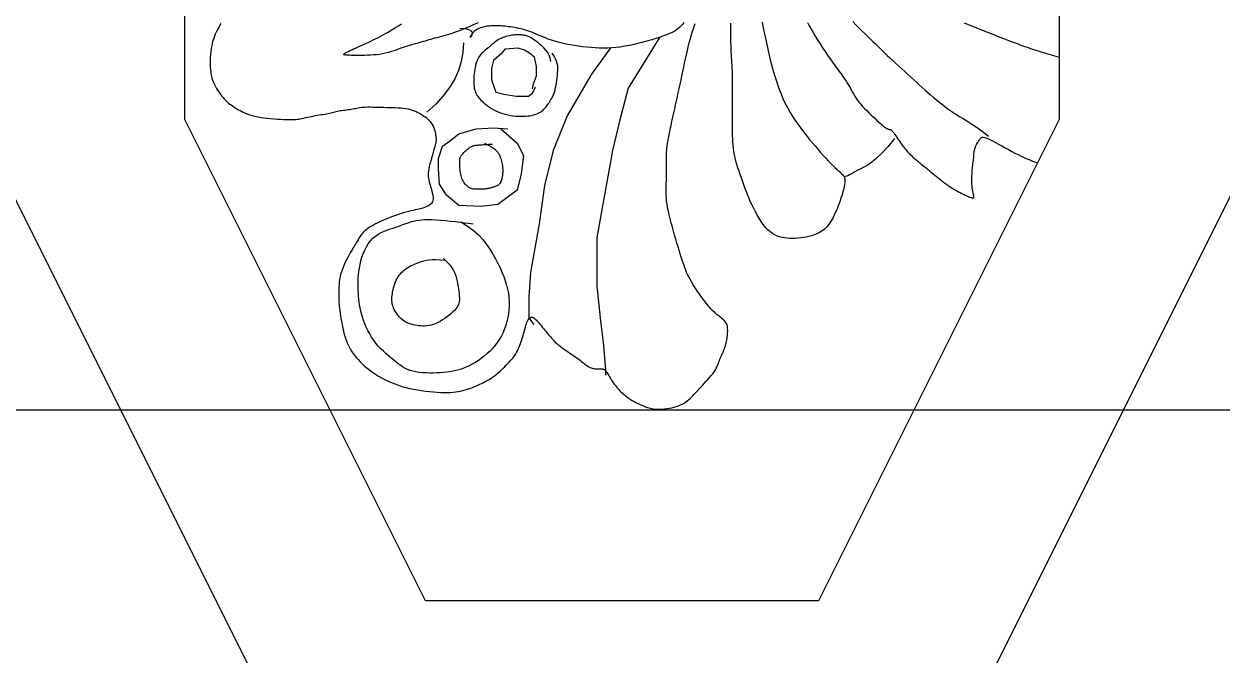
# Model space of a CAD drawing. Extents: x 377 to 3679, y 2766 to 6385.
# Drawn here: x 2041 to 2232.9, y 4552.4 to 4653.4 of the extents above; entities that cross this region are included whole.
import ezdxf

# ---------------------------------------------------------------- set-up
doc = ezdxf.new("R2010")
doc.units = 0
doc.header["$MEASUREMENT"] = 0
for name, color, linetype in [('3', 3, 'CONTINUOUS'), ('7', 7, 'CONTINUOUS'), ('TEXT', 3, 'CONTINUOUS')]:
    doc.layers.add(name, color=color, linetype=linetype)

msp = doc.modelspace()

# ---------------------------------------------------------------- linework, layer by layer
at = {"layer": '3'}
for points in [[(2072.57, 4653.53), (2072.41, 4653.26), (2072.26, 4652.99), (2072.1, 4652.71), (2071.95, 4652.43), (2071.81, 4652.13), (2071.67, 4651.82), (2071.53, 4651.48), (2071.41, 4651.12), (2071.29, 4650.74), (2071.18, 4650.35), (2071.09, 4649.93), (2071, 4649.5), (2070.93, 4649.05), (2070.88, 4648.58), (2070.84, 4648.1), (2070.82, 4647.61), (2070.82, 4647.12), (2070.84, 4646.64), (2070.88, 4646.16), (2070.94, 4645.7), (2071.02, 4645.26), (2071.12, 4644.84), (2071.24, 4644.45), (2071.38, 4644.08), (2071.54, 4643.73), (2071.7, 4643.41), (2071.87, 4643.1), (2072.04, 4642.82), (2072.22, 4642.55), (2072.39, 4642.31), (2072.56, 4642.07), (2072.73, 4641.86), (2072.91, 4641.66), (2073.08, 4641.46), (2073.25, 4641.28), (2073.43, 4641.11), (2073.61, 4640.94), (2073.8, 4640.78), (2073.99, 4640.62), (2074.19, 4640.47), (2074.4, 4640.32), (2074.63, 4640.17), (2074.86, 4640.02), (2075.1, 4639.87), (2075.36, 4639.71), (2075.64, 4639.56), (2075.93, 4639.41), (2076.25, 4639.25), (2076.59, 4639.1), (2076.96, 4638.96), (2077.36, 4638.83), (2077.8, 4638.71), (2078.29, 4638.6), (2078.81, 4638.5), (2079.36, 4638.42), (2079.93, 4638.35), (2080.51, 4638.3), (2081.07, 4638.25), (2081.62, 4638.21), (2082.14, 4638.18), (2082.6, 4638.16), (2083.02, 4638.14), (2083.38, 4638.13), (2083.7, 4638.12), (2083.99, 4638.12), (2084.26, 4638.13), (2084.51, 4638.15), (2084.76, 4638.18), (2085.01, 4638.21), (2085.27, 4638.26), (2085.54, 4638.31), (2085.83, 4638.37), (2086.12, 4638.44), (2086.42, 4638.51), (2086.73, 4638.57), (2087.04, 4638.64), (2087.36, 4638.7), (2087.68, 4638.76), (2087.99, 4638.82), (2088.31, 4638.87), (2088.62, 4638.92), (2088.92, 4638.97), (2089.21, 4639.02), (2089.48, 4639.06), (2089.74, 4639.11), (2089.97, 4639.17), (2090.19, 4639.22), (2090.4, 4639.27), (2090.6, 4639.33), (2090.8, 4639.38), (2091, 4639.43), (2091.21, 4639.48), (2091.43, 4639.52), (2091.66, 4639.56), (2091.91, 4639.6), (2092.16, 4639.63), (2092.42, 4639.66), (2092.68, 4639.69), (2092.93, 4639.72), (2093.18, 4639.76), (2093.43, 4639.8), (2093.66, 4639.84), (2093.88, 4639.89), (2094.1, 4639.93), (2094.33, 4639.98), (2094.56, 4640.03), (2094.82, 4640.07), (2095.09, 4640.1), (2095.39, 4640.12), (2095.73, 4640.14), (2096.09, 4640.15), (2096.48, 4640.15), (2096.89, 4640.14), (2097.32, 4640.13), (2097.76, 4640.12), (2098.21, 4640.11), (2098.67, 4640.1), (2099.13, 4640.09), (2099.6, 4640.08), (2100.05, 4640.07), (2100.5, 4640.05), (2100.94, 4640.03), (2101.37, 4640), (2101.78, 4639.96), (2102.17, 4639.91), (2102.54, 4639.84), (2102.89, 4639.75), (2103.21, 4639.66), (2103.53, 4639.54), (2103.82, 4639.42), (2104.11, 4639.28), (2104.39, 4639.14), (2104.66, 4638.98), (2104.92, 4638.81), (2105.18, 4638.63), (2105.42, 4638.44), (2105.65, 4638.24), (2105.87, 4638.03), (2106.07, 4637.81), (2106.25, 4637.58), (2106.41, 4637.34), (2106.54, 4637.09), (2106.65, 4636.83), (2106.73, 4636.58), (2106.81, 4636.33), (2106.86, 4636.09), (2106.91, 4635.87), (2106.95, 4635.66), (2106.98, 4635.48), (2107.01, 4635.33), (2107.03, 4635.2), (2107.05, 4635.07), (2107.05, 4634.94), (2107.04, 4634.79), (2107.01, 4634.6), (2106.97, 4634.38), (2106.9, 4634.09), (2106.8, 4633.74), (2106.69, 4633.34), (2106.56, 4632.9), (2106.43, 4632.43), (2106.29, 4631.95), (2106.16, 4631.47), (2106.04, 4631.02), (2105.94, 4630.6), (2105.86, 4630.22), (2105.8, 4629.88), (2105.77, 4629.58), (2105.75, 4629.29), (2105.76, 4629.01), (2105.79, 4628.73), (2105.84, 4628.45), (2105.91, 4628.14), (2106, 4627.81), (2106.11, 4627.46), (2106.22, 4627.1), (2106.32, 4626.74), (2106.41, 4626.38), (2106.49, 4626.04), (2106.53, 4625.73), (2106.54, 4625.44), (2106.51, 4625.19), (2106.44, 4624.98), (2106.35, 4624.81), (2106.23, 4624.66), (2106.09, 4624.53), (2105.95, 4624.43), (2105.81, 4624.34), (2105.67, 4624.27), (2105.54, 4624.2), (2105.42, 4624.14), (2105.3, 4624.08), (2105.17, 4624.03), (2105.04, 4623.98), (2104.88, 4623.93), (2104.7, 4623.88), (2104.49, 4623.83), (2104.25, 4623.78), (2103.97, 4623.72), (2103.67, 4623.66), (2103.33, 4623.58), (2102.96, 4623.5), (2102.58, 4623.41), (2102.16, 4623.3), (2101.73, 4623.17), (2101.28, 4623.03), (2100.82, 4622.88), (2100.35, 4622.71), (2099.88, 4622.53), (2099.42, 4622.35), (2098.96, 4622.16), (2098.52, 4621.97), (2098.1, 4621.78), (2097.7, 4621.6), (2097.33, 4621.42), (2096.98, 4621.24), (2096.66, 4621.06), (2096.36, 4620.88), (2096.08, 4620.69), (2095.82, 4620.49), (2095.58, 4620.28), (2095.37, 4620.06), (2095.17, 4619.83), (2094.99, 4619.59), (2094.82, 4619.35), (2094.67, 4619.11), (2094.52, 4618.87), (2094.38, 4618.63), (2094.24, 4618.4), (2094.11, 4618.18), (2093.98, 4617.96), (2093.85, 4617.74), (2093.71, 4617.52), (2093.57, 4617.29), (2093.42, 4617.04), (2093.27, 4616.77), (2093.1, 4616.47), (2092.92, 4616.14), (2092.73, 4615.78), (2092.54, 4615.4), (2092.36, 4615), (2092.18, 4614.59), (2092.01, 4614.17), (2091.86, 4613.75), (2091.74, 4613.33), (2091.64, 4612.92), (2091.56, 4612.51), (2091.51, 4612.12), (2091.48, 4611.74), (2091.45, 4611.36), (2091.44, 4611.01), (2091.44, 4610.66), (2091.44, 4610.34), (2091.44, 4610.03), (2091.44, 4609.73), (2091.44, 4609.44), (2091.45, 4609.15), (2091.46, 4608.86), (2091.48, 4608.55), (2091.51, 4608.23), (2091.55, 4607.88), (2091.59, 4607.51), (2091.65, 4607.12), (2091.71, 4606.71), (2091.78, 4606.29), (2091.85, 4605.87), (2091.93, 4605.46), (2092.01, 4605.05), (2092.09, 4604.66), (2092.18, 4604.29), (2092.26, 4603.94), (2092.35, 4603.61), (2092.45, 4603.29), (2092.55, 4602.98), (2092.67, 4602.67), (2092.8, 4602.35), (2092.94, 4602.04), (2093.1, 4601.72), (2093.29, 4601.39), (2093.49, 4601.06), (2093.71, 4600.72), (2093.96, 4600.38), (2094.23, 4600.03), (2094.53, 4599.69), (2094.85, 4599.34), (2095.21, 4598.99), (2095.58, 4598.65), (2095.99, 4598.3), (2096.41, 4597.97), (2096.86, 4597.65), (2097.32, 4597.33), (2097.8, 4597.03), (2098.3, 4596.75), (2098.81, 4596.48), (2099.33, 4596.23), (2099.86, 4596), (2100.42, 4595.78), (2100.98, 4595.58), (2101.56, 4595.4), (2102.16, 4595.23), (2102.78, 4595.08), (2103.41, 4594.95), (2104.06, 4594.83), (2104.71, 4594.72), (2105.35, 4594.63), (2105.99, 4594.56), (2106.61, 4594.5), (2107.21, 4594.45), (2107.78, 4594.43), (2108.32, 4594.41), (2108.82, 4594.42), (2109.29, 4594.43), (2109.74, 4594.46), (2110.17, 4594.51), (2110.57, 4594.57), (2110.96, 4594.64), (2111.33, 4594.73), (2111.7, 4594.82), (2112.05, 4594.93), (2112.4, 4595.05), (2112.73, 4595.18), (2113.06, 4595.31), (2113.39, 4595.45), (2113.7, 4595.59), (2114.01, 4595.74), (2114.32, 4595.88), (2114.62, 4596.03), (2114.91, 4596.18), (2115.21, 4596.33), (2115.5, 4596.5), (2115.79, 4596.68), (2116.07, 4596.87), (2116.36, 4597.07), (2116.65, 4597.3), (2116.93, 4597.53), (2117.21, 4597.78), (2117.49, 4598.04), (2117.76, 4598.29), (2118.01, 4598.55), (2118.26, 4598.8), (2118.49, 4599.04), (2118.71, 4599.27), (2118.91, 4599.49), (2119.11, 4599.7), (2119.29, 4599.92), (2119.45, 4600.14), (2119.62, 4600.36), (2119.77, 4600.59), (2119.91, 4600.84), (2120.05, 4601.1), (2120.19, 4601.38), (2120.32, 4601.68), (2120.44, 4601.98), (2120.56, 4602.28), (2120.67, 4602.59), (2120.77, 4602.91), (2120.87, 4603.21), (2120.96, 4603.52), (2121.04, 4603.82), (2121.12, 4604.11), (2121.2, 4604.39), (2121.27, 4604.67), (2121.34, 4604.93), (2121.42, 4605.18), (2121.5, 4605.43), (2121.58, 4605.65), (2121.67, 4605.86), (2121.77, 4606.05), (2121.88, 4606.21), (2121.99, 4606.34), (2122.12, 4606.42), (2122.25, 4606.47), (2122.4, 4606.46), (2122.56, 4606.41), (2122.73, 4606.3), (2122.91, 4606.16), (2123.09, 4605.99), (2123.28, 4605.79), (2123.47, 4605.58), (2123.66, 4605.35), (2123.85, 4605.12), (2124.03, 4604.9), (2124.21, 4604.68), (2124.38, 4604.47), (2124.55, 4604.27), (2124.71, 4604.06), (2124.88, 4603.87), (2125.03, 4603.67), (2125.19, 4603.49), (2125.34, 4603.31), (2125.49, 4603.13), (2125.65, 4602.95), (2125.81, 4602.78), (2125.98, 4602.6), (2126.17, 4602.43), (2126.37, 4602.25), (2126.58, 4602.07), (2126.82, 4601.88), (2127.07, 4601.69), (2127.33, 4601.5), (2127.61, 4601.3), (2127.89, 4601.11), (2128.17, 4600.92), (2128.44, 4600.73), (2128.71, 4600.54), (2128.97, 4600.36), (2129.23, 4600.18), (2129.47, 4600.01), (2129.7, 4599.84), (2129.92, 4599.68), (2130.13, 4599.53), (2130.33, 4599.38), (2130.52, 4599.23), (2130.7, 4599.09), (2130.87, 4598.95), (2131.03, 4598.83), (2131.2, 4598.71), (2131.36, 4598.6), (2131.52, 4598.51), (2131.69, 4598.43), (2131.86, 4598.36), (2132.03, 4598.3), (2132.22, 4598.26), (2132.4, 4598.23), (2132.58, 4598.21), (2132.76, 4598.2), (2132.94, 4598.19), (2133.1, 4598.19), (2133.25, 4598.19), (2133.39, 4598.19), (2133.51, 4598.19), (2133.62, 4598.19), (2133.71, 4598.18), (2133.8, 4598.17), (2133.88, 4598.15), (2133.95, 4598.12), (2134.02, 4598.08), (2134.07, 4598.04), (2134.13, 4597.98), (2134.19, 4597.91), (2134.25, 4597.82), (2134.31, 4597.72), (2134.38, 4597.6), (2134.47, 4597.45), (2134.56, 4597.29), (2134.67, 4597.11), (2134.8, 4596.9), (2134.93, 4596.68), (2135.08, 4596.46), (2135.23, 4596.22), (2135.4, 4595.98), (2135.56, 4595.75), (2135.74, 4595.52), (2135.91, 4595.3), (2136.09, 4595.09), (2136.27, 4594.89), (2136.45, 4594.7), (2136.63, 4594.51), (2136.82, 4594.34), (2137, 4594.17), (2137.19, 4594.02), (2137.37, 4593.87), (2137.56, 4593.72), (2137.74, 4593.59), (2137.94, 4593.45), (2138.13, 4593.32), (2138.34, 4593.2), (2138.55, 4593.07), (2138.77, 4592.95), (2139, 4592.83), (2139.24, 4592.71), (2139.48, 4592.59), (2139.73, 4592.47), (2139.97, 4592.36), (2140.22, 4592.26), (2140.45, 4592.17), (2140.68, 4592.08), (2140.9, 4592), (2141.12, 4591.94), (2141.34, 4591.88), (2141.56, 4591.83), (2141.79, 4591.8), (2142.04, 4591.77), (2142.3, 4591.76), (2142.6, 4591.75), (2142.92, 4591.76), (2143.26, 4591.77), (2143.63, 4591.8), (2144, 4591.84), (2144.38, 4591.9), (2144.76, 4591.97), (2145.14, 4592.06), (2145.49, 4592.16), (2145.83, 4592.28), (2146.15, 4592.42), (2146.45, 4592.57), (2146.73, 4592.73), (2147, 4592.91), (2147.25, 4593.09), (2147.48, 4593.28), (2147.71, 4593.47), (2147.92, 4593.67), (2148.12, 4593.87), (2148.31, 4594.07), (2148.51, 4594.29), (2148.72, 4594.51), (2148.93, 4594.75), (2149.16, 4595), (2149.4, 4595.27), (2149.67, 4595.56), (2149.95, 4595.86), (2150.24, 4596.16), (2150.53, 4596.48), (2150.82, 4596.8), (2151.09, 4597.11), (2151.34, 4597.43), (2151.56, 4597.73), (2151.75, 4598.02), (2151.9, 4598.3), (2152.04, 4598.56), (2152.15, 4598.82), (2152.24, 4599.07), (2152.33, 4599.3), (2152.41, 4599.53), (2152.49, 4599.75), (2152.57, 4599.96), (2152.66, 4600.17), (2152.75, 4600.37), (2152.84, 4600.57), (2152.94, 4600.77), (2153.03, 4600.98), (2153.12, 4601.19), (2153.2, 4601.41), (2153.28, 4601.64), (2153.35, 4601.88), (2153.42, 4602.12), (2153.48, 4602.37), (2153.54, 4602.62), (2153.59, 4602.87), (2153.63, 4603.11), (2153.66, 4603.35), (2153.69, 4603.58), (2153.71, 4603.81), (2153.72, 4604.02), (2153.73, 4604.22), (2153.73, 4604.42), (2153.72, 4604.6), (2153.71, 4604.77), (2153.69, 4604.93), (2153.67, 4605.08), (2153.64, 4605.22), (2153.59, 4605.35), (2153.53, 4605.48), (2153.44, 4605.61), (2153.34, 4605.75), (2153.2, 4605.9), (2153.04, 4606.05), (2152.83, 4606.23), (2152.6, 4606.42), (2152.34, 4606.63), (2152.04, 4606.88), (2151.73, 4607.15), (2151.4, 4607.46), (2151.05, 4607.81), (2150.69, 4608.21), (2150.31, 4608.65), (2149.94, 4609.13), (2149.56, 4609.64), (2149.19, 4610.15), (2148.84, 4610.68), (2148.51, 4611.19), (2148.2, 4611.68), (2147.93, 4612.14), (2147.69, 4612.56), (2147.48, 4612.95), (2147.3, 4613.31), (2147.14, 4613.66), (2147, 4614.02), (2146.86, 4614.38), (2146.73, 4614.76), (2146.59, 4615.17), (2146.44, 4615.62), (2146.28, 4616.11), (2146.12, 4616.63), (2145.94, 4617.18), (2145.77, 4617.76), (2145.59, 4618.36), (2145.4, 4618.98), (2145.22, 4619.62), (2145.04, 4620.27), (2144.86, 4620.92), (2144.68, 4621.58), (2144.52, 4622.22), (2144.36, 4622.85), (2144.23, 4623.45), (2144.11, 4624.02), (2144.02, 4624.56), (2143.95, 4625.05), (2143.9, 4625.5), (2143.87, 4625.91), (2143.86, 4626.3), (2143.85, 4626.66), (2143.86, 4627.01), (2143.87, 4627.34), (2143.88, 4627.67), (2143.89, 4628), (2143.9, 4628.32), (2143.9, 4628.64), (2143.9, 4628.96), (2143.91, 4629.27), (2143.91, 4629.57), (2143.91, 4629.85), (2143.91, 4630.13), (2143.91, 4630.38), (2143.91, 4630.63), (2143.91, 4630.87), (2143.91, 4631.09), (2143.91, 4631.31), (2143.91, 4631.53), (2143.91, 4631.74), (2143.91, 4631.95), (2143.91, 4632.17), (2143.91, 4632.4), (2143.92, 4632.64), (2143.93, 4632.91), (2143.96, 4633.21), (2143.99, 4633.54), (2144.04, 4633.92), (2144.11, 4634.35), (2144.19, 4634.84), (2144.29, 4635.38), (2144.4, 4635.95), (2144.53, 4636.57), (2144.66, 4637.21), (2144.8, 4637.86), (2144.95, 4638.53), (2145.09, 4639.19), (2145.24, 4639.85), (2145.38, 4640.51), (2145.53, 4641.16), (2145.67, 4641.81), (2145.82, 4642.46), (2145.96, 4643.12), (2146.11, 4643.78), (2146.25, 4644.46), (2146.39, 4645.14), (2146.54, 4645.82), (2146.68, 4646.51), (2146.83, 4647.19), (2146.97, 4647.87), (2147.12, 4648.53), (2147.27, 4649.18), (2147.42, 4649.8), (2147.58, 4650.41), (2147.74, 4650.98), (2147.89, 4651.54), (2148.05, 4652.07), (2148.2, 4652.58), (2148.36, 4653.06), (2148.51, 4653.53)], [(2113.75, 4653.63), (2113.23, 4653.4), (2112.75, 4653.19), (2112.3, 4653), (2111.89, 4652.82), (2111.5, 4652.66), (2111.13, 4652.51), (2110.77, 4652.37), (2110.42, 4652.24), (2110.08, 4652.11), (2109.73, 4652), (2109.38, 4651.88), (2109.02, 4651.77), (2108.64, 4651.66), (2108.26, 4651.56), (2107.89, 4651.45), (2107.51, 4651.35), (2107.15, 4651.25), (2106.79, 4651.16), (2106.46, 4651.06), (2106.14, 4650.97), (2105.84, 4650.88), (2105.55, 4650.8), (2105.28, 4650.71), (2105.01, 4650.63), (2104.75, 4650.56), (2104.5, 4650.48), (2104.24, 4650.41), (2103.98, 4650.34), (2103.72, 4650.27), (2103.45, 4650.19), (2103.17, 4650.12), (2102.88, 4650.03), (2102.57, 4649.94), (2102.24, 4649.84), (2101.89, 4649.73), (2101.52, 4649.6), (2101.13, 4649.46), (2100.72, 4649.31), (2100.29, 4649.16), (2099.85, 4649.02), (2099.39, 4648.88), (2098.93, 4648.76), (2098.45, 4648.66), (2097.96, 4648.58), (2097.47, 4648.52), (2096.98, 4648.48), (2096.5, 4648.45), (2096.02, 4648.43), (2095.55, 4648.42), (2095.09, 4648.42), (2094.65, 4648.42), (2094.23, 4648.42), (2093.84, 4648.42), (2093.48, 4648.42), (2093.15, 4648.43), (2092.87, 4648.44), (2092.63, 4648.46), (2092.45, 4648.49), (2092.33, 4648.52), (2092.27, 4648.57), (2092.26, 4648.63), (2092.32, 4648.69), (2092.42, 4648.77), (2092.57, 4648.86), (2092.75, 4648.95), (2092.98, 4649.06), (2093.23, 4649.18), (2093.51, 4649.31), (2093.81, 4649.44), (2094.13, 4649.59), (2094.46, 4649.74), (2094.81, 4649.89), (2095.16, 4650.05), (2095.52, 4650.22), (2095.88, 4650.38), (2096.24, 4650.54), (2096.59, 4650.71), (2096.95, 4650.88), (2097.31, 4651.06), (2097.68, 4651.24), (2098.05, 4651.43), (2098.44, 4651.64), (2098.83, 4651.85), (2099.24, 4652.09), (2099.66, 4652.34), (2100.09, 4652.6), (2100.54, 4652.88), (2101.01, 4653.17), (2101.49, 4653.48)], [(2146.7, 4653.66), (2146.52, 4653.4), (2146.3, 4653.15), (2146.07, 4652.92), (2145.81, 4652.71), (2145.54, 4652.51), (2145.24, 4652.32), (2144.92, 4652.14), (2144.56, 4651.97), (2144.18, 4651.8), (2143.75, 4651.63), (2143.29, 4651.47), (2142.77, 4651.29), (2142.2, 4651.11), (2141.58, 4650.93), (2140.92, 4650.73), (2140.21, 4650.54), (2139.48, 4650.35), (2138.74, 4650.17), (2137.99, 4650.01), (2137.25, 4649.87), (2136.52, 4649.75), (2135.81, 4649.66), (2135.13, 4649.6), (2134.46, 4649.57), (2133.8, 4649.56), (2133.15, 4649.58), (2132.5, 4649.61), (2131.85, 4649.66), (2131.19, 4649.72), (2130.52, 4649.8), (2129.84, 4649.89), (2129.17, 4649.99), (2128.5, 4650.11), (2127.84, 4650.23), (2127.21, 4650.37), (2126.6, 4650.52), (2126.03, 4650.68), (2125.49, 4650.85), (2125, 4651.02), (2124.53, 4651.2), (2124.1, 4651.38), (2123.68, 4651.56), (2123.29, 4651.73), (2122.92, 4651.89), (2122.56, 4652.04), (2122.2, 4652.18), (2121.85, 4652.3), (2121.51, 4652.41), (2121.18, 4652.51), (2120.84, 4652.59), (2120.52, 4652.67), (2120.2, 4652.74), (2119.88, 4652.81), (2119.56, 4652.87), (2119.25, 4652.92), (2118.94, 4652.97), (2118.63, 4653.01), (2118.33, 4653.05), (2118.03, 4653.08), (2117.73, 4653.11), (2117.44, 4653.13), (2117.16, 4653.15), (2116.88, 4653.16), (2116.6, 4653.17), (2116.33, 4653.17), (2116.05, 4653.16), (2115.78, 4653.14), (2115.51, 4653.12), (2115.23, 4653.08), (2114.95, 4653.03), (2114.68, 4652.98), (2114.4, 4652.9), (2114.13, 4652.82), (2113.88, 4652.71), (2113.63, 4652.59), (2113.4, 4652.45), (2113.18, 4652.29), (2112.99, 4652.11), (2112.82, 4651.91), (2112.68, 4651.72), (2112.57, 4651.56), (2112.5, 4651.42), (2112.47, 4651.33), (2112.49, 4651.29), (2112.55, 4651.33), (2112.66, 4651.45), (2112.78, 4651.64), (2112.85, 4651.86), (2112.83, 4652.1), (2112.67, 4652.32), (2112.31, 4652.52), (2111.72, 4652.65), (2110.83, 4652.7)], [(2159.24, 4653.74), (2159.47, 4652.57), (2159.71, 4651.37), (2159.97, 4650.15), (2160.25, 4648.93), (2160.55, 4647.72), (2160.86, 4646.53), (2161.18, 4645.39), (2161.52, 4644.3), (2161.86, 4643.28), (2162.21, 4642.35), (2162.58, 4641.49), (2162.95, 4640.7), (2163.33, 4639.97), (2163.72, 4639.28), (2164.13, 4638.63), (2164.55, 4638), (2164.98, 4637.38), (2165.42, 4636.78), (2165.87, 4636.18), (2166.33, 4635.59), (2166.79, 4635.01), (2167.25, 4634.45), (2167.71, 4633.9), (2168.16, 4633.38), (2168.6, 4632.88), (2169.03, 4632.4), (2169.45, 4631.96), (2169.84, 4631.54), (2170.21, 4631.15), (2170.56, 4630.8), (2170.89, 4630.48), (2171.18, 4630.2), (2171.44, 4629.95), (2171.67, 4629.74), (2171.86, 4629.57), (2172.03, 4629.41), (2172.16, 4629.27), (2172.27, 4629.14), (2172.36, 4629.01), (2172.42, 4628.86), (2172.46, 4628.7), (2172.49, 4628.51), (2172.5, 4628.29), (2172.48, 4628.04), (2172.45, 4627.75), (2172.39, 4627.41), (2172.3, 4627.03), (2172.19, 4626.59), (2172.05, 4626.1), (2171.87, 4625.55), (2171.67, 4624.95), (2171.44, 4624.33), (2171.19, 4623.7), (2170.91, 4623.07), (2170.61, 4622.47), (2170.29, 4621.91), (2169.95, 4621.41), (2169.59, 4620.97), (2169.22, 4620.6), (2168.83, 4620.3), (2168.43, 4620.04), (2168.02, 4619.83), (2167.6, 4619.66), (2167.18, 4619.52), (2166.74, 4619.41), (2166.31, 4619.31), (2165.86, 4619.24), (2165.42, 4619.17), (2164.98, 4619.13), (2164.54, 4619.1), (2164.11, 4619.1), (2163.68, 4619.1), (2163.26, 4619.13), (2162.84, 4619.18), (2162.44, 4619.24), (2162.04, 4619.34), (2161.65, 4619.47), (2161.26, 4619.65), (2160.88, 4619.87), (2160.51, 4620.14), (2160.14, 4620.48), (2159.78, 4620.87), (2159.42, 4621.32), (2159.07, 4621.82), (2158.74, 4622.34), (2158.42, 4622.88), (2158.12, 4623.44), (2157.84, 4623.98), (2157.58, 4624.52), (2157.35, 4625.03), (2157.14, 4625.52), (2156.95, 4625.99), (2156.77, 4626.46), (2156.6, 4626.92), (2156.43, 4627.38), (2156.26, 4627.85), (2156.09, 4628.33), (2155.92, 4628.82), (2155.73, 4629.33), (2155.55, 4629.85), (2155.37, 4630.38), (2155.2, 4630.92), (2155.05, 4631.45), (2154.91, 4631.98), (2154.79, 4632.51), (2154.7, 4633.03), (2154.63, 4633.54), (2154.58, 4634.05), (2154.55, 4634.55), (2154.53, 4635.06), (2154.52, 4635.56), (2154.51, 4636.08), (2154.51, 4636.59), (2154.51, 4637.12), (2154.51, 4637.66), (2154.51, 4638.2), (2154.51, 4638.76), (2154.51, 4639.33), (2154.51, 4639.91), (2154.51, 4640.5), (2154.51, 4641.1), (2154.51, 4641.72), (2154.51, 4642.34), (2154.51, 4642.96), (2154.51, 4643.57), (2154.5, 4644.18), (2154.49, 4644.76), (2154.48, 4645.31), (2154.47, 4645.84), (2154.45, 4646.32), (2154.42, 4646.78), (2154.4, 4647.22), (2154.37, 4647.65), (2154.35, 4648.08), (2154.32, 4648.52), (2154.3, 4648.97), (2154.28, 4649.46), (2154.26, 4649.98), (2154.25, 4650.54), (2154.24, 4651.12), (2154.24, 4651.73), (2154.24, 4652.35), (2154.23, 4652.97), (2154.23, 4653.6)], [(2166.5, 4653.68), (2166.78, 4653.16), (2167.08, 4652.62), (2167.4, 4652.06), (2167.75, 4651.48), (2168.13, 4650.88), (2168.52, 4650.26), (2168.92, 4649.65), (2169.33, 4649.04), (2169.73, 4648.44), (2170.13, 4647.86), (2170.52, 4647.31), (2170.89, 4646.8), (2171.24, 4646.32), (2171.57, 4645.86), (2171.89, 4645.44), (2172.18, 4645.03), (2172.45, 4644.65), (2172.7, 4644.28), (2172.92, 4643.93), (2173.13, 4643.59), (2173.32, 4643.25), (2173.5, 4642.92), (2173.67, 4642.6), (2173.85, 4642.27), (2174.04, 4641.94), (2174.25, 4641.62), (2174.48, 4641.28), (2174.74, 4640.94), (2175.03, 4640.59), (2175.33, 4640.25), (2175.66, 4639.9), (2175.99, 4639.56), (2176.33, 4639.22), (2176.66, 4638.89), (2177, 4638.58), (2177.32, 4638.28), (2177.63, 4638), (2177.92, 4637.74), (2178.2, 4637.5), (2178.45, 4637.28), (2178.69, 4637.09), (2178.89, 4636.93), (2179.07, 4636.81), (2179.22, 4636.71), (2179.34, 4636.64), (2179.44, 4636.6), (2179.52, 4636.57), (2179.59, 4636.56), (2179.64, 4636.56), (2179.69, 4636.56), (2179.73, 4636.56), (2179.77, 4636.56), (2179.81, 4636.55), (2179.86, 4636.52), (2179.92, 4636.48), (2179.98, 4636.42), (2180.06, 4636.34), (2180.14, 4636.23), (2180.25, 4636.1), (2180.37, 4635.93), (2180.51, 4635.73), (2180.66, 4635.51), (2180.82, 4635.27), (2180.99, 4635.02), (2181.17, 4634.76), (2181.35, 4634.5), (2181.53, 4634.24), (2181.72, 4633.99), (2181.9, 4633.74), (2182.09, 4633.5), (2182.29, 4633.27), (2182.49, 4633.04), (2182.7, 4632.81), (2182.91, 4632.58), (2183.14, 4632.36), (2183.39, 4632.13), (2183.64, 4631.91), (2183.9, 4631.68), (2184.17, 4631.46), (2184.44, 4631.23), (2184.72, 4631.01), (2185, 4630.78), (2185.28, 4630.56), (2185.55, 4630.33), (2185.82, 4630.11), (2186.1, 4629.88), (2186.37, 4629.66), (2186.63, 4629.44), (2186.9, 4629.22), (2187.17, 4629), (2187.43, 4628.78), (2187.7, 4628.57), (2187.97, 4628.36), (2188.23, 4628.15), (2188.5, 4627.95), (2188.76, 4627.76), (2189.02, 4627.57), (2189.28, 4627.39), (2189.54, 4627.23), (2189.79, 4627.07), (2190.05, 4626.92), (2190.3, 4626.77), (2190.55, 4626.64), (2190.79, 4626.51), (2191.04, 4626.38), (2191.29, 4626.26), (2191.53, 4626.13), (2191.78, 4626.01), (2192.02, 4625.9), (2192.25, 4625.79), (2192.46, 4625.7), (2192.66, 4625.63), (2192.83, 4625.58), (2192.96, 4625.57), (2193.06, 4625.59), (2193.13, 4625.65), (2193.16, 4625.74), (2193.15, 4625.87), (2193.13, 4626.02), (2193.1, 4626.19), (2193.05, 4626.37), (2193, 4626.57), (2192.96, 4626.76), (2192.92, 4626.95), (2192.89, 4627.15), (2192.87, 4627.34), (2192.86, 4627.53), (2192.85, 4627.72), (2192.85, 4627.92), (2192.85, 4628.12), (2192.85, 4628.32), (2192.85, 4628.52), (2192.85, 4628.74), (2192.85, 4628.95), (2192.85, 4629.18), (2192.86, 4629.4), (2192.87, 4629.64), (2192.88, 4629.88), (2192.9, 4630.12), (2192.92, 4630.37), (2192.95, 4630.62), (2192.98, 4630.87), (2193.01, 4631.12), (2193.04, 4631.36), (2193.07, 4631.6), (2193.1, 4631.84), (2193.12, 4632.06), (2193.14, 4632.27), (2193.15, 4632.46), (2193.17, 4632.65), (2193.19, 4632.84), (2193.21, 4633.02), (2193.24, 4633.2), (2193.28, 4633.38), (2193.34, 4633.56), (2193.41, 4633.74), (2193.49, 4633.93), (2193.58, 4634.12), (2193.68, 4634.3), (2193.78, 4634.48), (2193.88, 4634.65), (2193.98, 4634.81), (2194.08, 4634.95), (2194.17, 4635.07), (2194.26, 4635.17), (2194.36, 4635.25), (2194.48, 4635.29), (2194.63, 4635.3), (2194.83, 4635.28), (2195.06, 4635.2), (2195.36, 4635.09), (2195.72, 4634.92), (2196.14, 4634.71), (2196.6, 4634.46), (2197.09, 4634.2), (2197.61, 4633.91), (2198.15, 4633.62), (2198.68, 4633.32), (2199.21, 4633.04), (2199.73, 4632.77), (2200.23, 4632.52), (2200.71, 4632.28), (2201.18, 4632.06), (2201.65, 4631.85), (2202.11, 4631.66), (2202.56, 4631.47), (2203.01, 4631.29), (2203.31, 4631.18)], [(2173.74, 4653.83), (2174.27, 4653.3), (2174.78, 4652.8), (2175.27, 4652.32), (2175.73, 4651.87), (2176.18, 4651.44), (2176.59, 4651.03), (2176.99, 4650.64), (2177.38, 4650.26), (2177.75, 4649.89), (2178.13, 4649.52), (2178.5, 4649.16), (2178.89, 4648.79), (2179.29, 4648.41), (2179.71, 4648.01), (2180.15, 4647.6), (2180.6, 4647.18), (2181.06, 4646.75), (2181.54, 4646.32), (2182.02, 4645.88), (2182.5, 4645.43), (2182.98, 4644.99), (2183.46, 4644.56), (2183.94, 4644.12), (2184.41, 4643.69), (2184.88, 4643.27), (2185.34, 4642.86), (2185.79, 4642.46), (2186.23, 4642.07), (2186.67, 4641.69), (2187.1, 4641.33), (2187.52, 4640.98), (2187.94, 4640.64), (2188.37, 4640.31), (2188.81, 4639.98), (2189.28, 4639.65), (2189.76, 4639.32), (2190.28, 4638.99), (2190.83, 4638.65), (2191.41, 4638.29), (2192.03, 4637.91), (2192.67, 4637.51), (2193.34, 4637.06), (2194.03, 4636.58), (2194.74, 4636.05), (2195.47, 4635.47)], [(2191.58, 4653.63), (2192.52, 4653.26), (2193.46, 4652.88), (2194.39, 4652.51), (2195.31, 4652.14), (2196.19, 4651.79), (2197.05, 4651.45), (2197.88, 4651.13), (2198.68, 4650.82), (2199.46, 4650.52), (2200.22, 4650.24), (2200.96, 4649.97), (2201.67, 4649.72), (2202.37, 4649.48), (2203.06, 4649.25), (2203.75, 4649.03), (2204.45, 4648.82), (2205.16, 4648.61), (2205.89, 4648.39), (2206.66, 4648.17), (2206.79, 4648.13)], [(2125.42, 4647.46), (2125.32, 4647.98), (2125.14, 4648.46), (2124.9, 4648.89), (2124.61, 4649.27), (2124.3, 4649.61), (2123.97, 4649.92), (2123.65, 4650.18), (2123.35, 4650.42), (2123.08, 4650.62), (2122.84, 4650.8), (2122.63, 4650.96), (2122.44, 4651.09), (2122.27, 4651.2), (2122.11, 4651.3), (2121.96, 4651.38), (2121.82, 4651.44), (2121.67, 4651.5), (2121.53, 4651.55), (2121.38, 4651.58), (2121.23, 4651.62), (2121.08, 4651.64), (2120.92, 4651.66), (2120.76, 4651.68), (2120.59, 4651.69), (2120.41, 4651.7), (2120.22, 4651.7), (2120.03, 4651.7), (2119.83, 4651.7), (2119.62, 4651.69), (2119.4, 4651.67), (2119.18, 4651.64), (2118.95, 4651.61), (2118.71, 4651.56), (2118.46, 4651.5), (2118.22, 4651.44), (2117.97, 4651.36), (2117.73, 4651.27), (2117.49, 4651.18), (2117.26, 4651.07), (2117.04, 4650.95), (2116.83, 4650.82), (2116.63, 4650.69), (2116.44, 4650.54), (2116.25, 4650.39), (2116.07, 4650.24), (2115.88, 4650.08), (2115.7, 4649.91), (2115.5, 4649.75), (2115.31, 4649.59), (2115.1, 4649.42), (2114.9, 4649.25), (2114.7, 4649.08), (2114.5, 4648.9), (2114.31, 4648.71), (2114.14, 4648.51), (2113.97, 4648.3), (2113.83, 4648.08), (2113.7, 4647.85), (2113.59, 4647.6), (2113.49, 4647.34), (2113.4, 4647.06), (2113.33, 4646.77), (2113.26, 4646.47), (2113.21, 4646.15), (2113.16, 4645.81), (2113.12, 4645.47), (2113.09, 4645.12), (2113.07, 4644.77), (2113.06, 4644.42), (2113.06, 4644.09), (2113.08, 4643.77), (2113.1, 4643.47), (2113.14, 4643.2), (2113.19, 4642.95), (2113.26, 4642.71), (2113.34, 4642.49), (2113.44, 4642.27), (2113.56, 4642.06), (2113.7, 4641.86), (2113.86, 4641.64), (2114.05, 4641.43), (2114.26, 4641.2), (2114.49, 4640.98), (2114.74, 4640.75), (2115, 4640.53), (2115.29, 4640.31), (2115.59, 4640.1), (2115.91, 4639.9), (2116.25, 4639.71), (2116.6, 4639.53), (2116.96, 4639.37), (2117.34, 4639.23), (2117.72, 4639.1), (2118.11, 4638.98), (2118.51, 4638.89), (2118.92, 4638.81), (2119.33, 4638.74), (2119.75, 4638.7), (2120.16, 4638.67), (2120.56, 4638.66), (2120.95, 4638.66), (2121.33, 4638.68), (2121.7, 4638.71), (2122.04, 4638.75), (2122.35, 4638.81), (2122.64, 4638.88), (2122.91, 4638.96), (2123.16, 4639.05), (2123.38, 4639.15), (2123.59, 4639.25), (2123.78, 4639.37), (2123.95, 4639.49), (2124.11, 4639.61), (2124.25, 4639.74), (2124.38, 4639.88), (2124.51, 4640.02), (2124.63, 4640.17), (2124.75, 4640.33), (2124.87, 4640.49), (2124.99, 4640.66), (2125.11, 4640.84), (2125.24, 4641.03), (2125.37, 4641.23), (2125.5, 4641.45), (2125.63, 4641.69), (2125.75, 4641.95), (2125.86, 4642.23), (2125.97, 4642.54), (2126.07, 4642.89), (2126.16, 4643.25), (2126.23, 4643.64), (2126.3, 4644.04), (2126.36, 4644.44), (2126.41, 4644.84), (2126.46, 4645.24), (2126.49, 4645.63), (2126.52, 4646), (2126.52, 4646.36), (2126.5, 4646.72), (2126.44, 4647.09), (2126.33, 4647.47), (2126.16, 4647.87), (2125.91, 4648.3), (2125.59, 4648.77)], [(2142.79, 4651.27), (2140.56, 4647.65), (2137.77, 4643.19), (2136.38, 4637.9), (2135.26, 4633.16), (2134.42, 4628.42), (2132.75, 4619.22), (2132.75, 4614.21), (2132.75, 4611.42), (2133.31, 4606.4), (2133.86, 4601.94), (2134.14, 4598.04), (2134.14, 4597.21)], [(2111.39, 4650.41), (2111.3, 4648.9), (2111.05, 4647.44), (2110.61, 4646.02), (2110, 4644.64), (2109.19, 4643.28), (2108.18, 4641.94), (2106.96, 4640.62), (2105.53, 4639.3)], [(2122.47, 4643.04), (2122.64, 4643.85), (2123.13, 4645.16), (2123.13, 4646.64), (2122.8, 4648.11), (2121.98, 4648.77), (2121.16, 4649.26), (2120.18, 4649.59), (2118.05, 4649.42), (2117.55, 4648.77), (2116.24, 4647.62), (2115.91, 4646.31), (2115.91, 4644.51), (2116.57, 4642.54), (2117.88, 4642.22), (2119.85, 4641.89), (2121.82, 4641.89), (2122.47, 4642.38), (2122.97, 4643.36)], [(2134.98, 4649.6), (2131.91, 4645.42), (2128, 4638.73), (2125.77, 4633.16), (2124.38, 4627.58), (2123.54, 4621.45), (2122.14, 4613.65), (2121.87, 4609.75), (2121.87, 4606.4), (2122.7, 4605.29)], [(2117.39, 4636.65), (2120.01, 4634.36), (2121, 4632.39), (2120.67, 4629.44), (2120.01, 4626.82), (2116.9, 4624.53), (2114.27, 4624.2), (2110.67, 4624.37), (2108.7, 4626), (2107.55, 4627.81), (2107.39, 4630.26), (2107.39, 4631.9), (2108.04, 4633.87), (2109.19, 4634.68), (2110.67, 4635.83), (2113.46, 4636.65), (2116.24, 4636.81), (2118.54, 4636.65)], [(2114.77, 4634.36), (2115.33, 4634.07), (2115.78, 4633.81), (2116.15, 4633.58), (2116.44, 4633.37), (2116.67, 4633.16), (2116.85, 4632.97), (2116.99, 4632.77), (2117.1, 4632.57), (2117.21, 4632.35), (2117.3, 4632.13), (2117.38, 4631.89), (2117.45, 4631.66), (2117.51, 4631.42), (2117.56, 4631.19), (2117.6, 4630.97), (2117.64, 4630.75), (2117.66, 4630.56), (2117.68, 4630.37), (2117.7, 4630.2), (2117.7, 4630.03), (2117.7, 4629.86), (2117.69, 4629.7), (2117.68, 4629.53), (2117.66, 4629.36), (2117.64, 4629.18), (2117.61, 4629), (2117.58, 4628.82), (2117.54, 4628.64), (2117.5, 4628.47), (2117.45, 4628.31), (2117.39, 4628.16), (2117.34, 4628.02), (2117.27, 4627.91), (2117.2, 4627.82), (2117.13, 4627.74), (2117.05, 4627.67), (2116.96, 4627.61), (2116.87, 4627.56), (2116.78, 4627.52), (2116.68, 4627.48), (2116.57, 4627.44), (2116.47, 4627.4), (2116.35, 4627.36), (2116.24, 4627.32), (2116.12, 4627.28), (2116.01, 4627.24), (2115.89, 4627.21), (2115.78, 4627.18), (2115.67, 4627.15), (2115.56, 4627.12), (2115.45, 4627.1), (2115.33, 4627.08), (2115.22, 4627.06), (2115.1, 4627.04), (2114.98, 4627.03), (2114.85, 4627.01), (2114.71, 4627.01), (2114.57, 4627), (2114.42, 4626.99), (2114.27, 4626.99), (2114.12, 4626.99), (2113.97, 4626.99), (2113.82, 4626.99), (2113.67, 4626.99), (2113.53, 4626.99), (2113.4, 4626.99), (2113.26, 4626.99), (2113.13, 4627), (2113.01, 4627.01), (2112.88, 4627.03), (2112.76, 4627.06), (2112.64, 4627.1), (2112.51, 4627.14), (2112.39, 4627.2), (2112.27, 4627.27), (2112.15, 4627.35), (2112.03, 4627.44), (2111.91, 4627.55), (2111.79, 4627.67), (2111.68, 4627.81), (2111.57, 4627.96), (2111.46, 4628.12), (2111.36, 4628.3), (2111.26, 4628.5), (2111.17, 4628.7), (2111.09, 4628.92), (2111.03, 4629.15), (2110.97, 4629.39), (2110.92, 4629.64), (2110.89, 4629.89), (2110.86, 4630.15), (2110.85, 4630.41), (2110.84, 4630.65), (2110.83, 4630.89), (2110.83, 4631.1), (2110.83, 4631.3), (2110.83, 4631.47), (2110.83, 4631.62), (2110.84, 4631.75), (2110.85, 4631.87), (2110.87, 4631.98), (2110.9, 4632.08), (2110.94, 4632.18), (2111, 4632.28), (2111.06, 4632.39), (2111.15, 4632.5), (2111.24, 4632.61), (2111.34, 4632.72), (2111.46, 4632.84), (2111.57, 4632.95), (2111.69, 4633.07), (2111.82, 4633.18), (2111.94, 4633.29), (2112.06, 4633.4), (2112.19, 4633.5), (2112.31, 4633.6), (2112.44, 4633.69), (2112.56, 4633.77), (2112.69, 4633.84), (2112.83, 4633.89), (2112.96, 4633.94), (2113.1, 4633.97), (2113.24, 4634), (2113.39, 4634.02), (2113.54, 4634.03), (2113.7, 4634.04), (2113.87, 4634.06), (2114.04, 4634.07), (2114.23, 4634.09), (2114.42, 4634.11), (2114.64, 4634.13), (2114.87, 4634.15), (2115.13, 4634.16), (2115.41, 4634.18), (2115.73, 4634.19), (2116.08, 4634.19)], [(2180.46, 4635.11), (2179.37, 4633.79), (2178.39, 4632.74), (2177.51, 4631.91), (2176.73, 4631.28), (2176.04, 4630.8), (2175.44, 4630.44), (2174.92, 4630.17), (2174.46, 4629.95), (2174.08, 4629.75), (2173.74, 4629.57), (2173.46, 4629.4), (2173.21, 4629.26), (2172.98, 4629.14), (2172.78, 4629.05), (2172.57, 4629), (2172.37, 4628.98)], [(2110.98, 4621.73), (2112.06, 4621.08), (2112.99, 4620.39), (2113.8, 4619.66), (2114.5, 4618.9), (2115.11, 4618.14), (2115.63, 4617.36), (2116.1, 4616.59), (2116.52, 4615.83), (2116.9, 4615.09), (2117.26, 4614.37), (2117.58, 4613.67), (2117.86, 4612.98), (2118.11, 4612.3), (2118.32, 4611.63), (2118.48, 4610.97), (2118.61, 4610.31), (2118.69, 4609.64), (2118.73, 4608.98), (2118.73, 4608.33), (2118.7, 4607.68), (2118.62, 4607.04), (2118.51, 4606.41), (2118.37, 4605.8), (2118.19, 4605.2), (2117.98, 4604.61), (2117.75, 4604.05), (2117.48, 4603.5), (2117.18, 4602.97), (2116.85, 4602.46), (2116.49, 4601.98), (2116.1, 4601.51), (2115.68, 4601.06), (2115.23, 4600.64), (2114.75, 4600.24), (2114.26, 4599.86), (2113.75, 4599.51), (2113.23, 4599.19), (2112.71, 4598.9), (2112.19, 4598.64), (2111.68, 4598.41), (2111.18, 4598.22), (2110.69, 4598.06), (2110.2, 4597.93), (2109.72, 4597.82), (2109.22, 4597.74), (2108.72, 4597.67), (2108.21, 4597.62), (2107.68, 4597.58), (2107.13, 4597.55), (2106.57, 4597.53), (2106, 4597.53), (2105.43, 4597.54), (2104.86, 4597.57), (2104.32, 4597.62), (2103.8, 4597.7), (2103.31, 4597.81), (2102.86, 4597.95), (2102.44, 4598.11), (2102.04, 4598.31), (2101.66, 4598.53), (2101.3, 4598.77), (2100.94, 4599.03), (2100.57, 4599.32), (2100.19, 4599.62), (2099.8, 4599.95), (2099.4, 4600.29), (2098.99, 4600.65), (2098.58, 4601.03), (2098.17, 4601.43), (2097.77, 4601.86), (2097.39, 4602.31), (2097.03, 4602.78), (2096.7, 4603.28), (2096.39, 4603.8), (2096.1, 4604.33), (2095.85, 4604.88), (2095.61, 4605.42), (2095.41, 4605.96), (2095.23, 4606.49), (2095.08, 4607.01), (2094.95, 4607.5), (2094.85, 4607.98), (2094.76, 4608.44), (2094.7, 4608.9), (2094.65, 4609.35), (2094.61, 4609.8), (2094.59, 4610.26), (2094.57, 4610.72), (2094.55, 4611.2), (2094.54, 4611.69), (2094.55, 4612.19), (2094.57, 4612.71), (2094.6, 4613.24), (2094.66, 4613.78), (2094.74, 4614.34), (2094.85, 4614.9), (2094.98, 4615.48), (2095.15, 4616.07), (2095.35, 4616.65), (2095.59, 4617.21), (2095.86, 4617.75), (2096.17, 4618.25), (2096.51, 4618.72), (2096.89, 4619.13), (2097.31, 4619.48), (2097.76, 4619.79), (2098.23, 4620.04), (2098.71, 4620.26), (2099.19, 4620.44), (2099.67, 4620.61), (2100.13, 4620.75), (2100.57, 4620.9), (2100.97, 4621.03), (2101.34, 4621.17), (2101.7, 4621.31), (2102.04, 4621.44), (2102.38, 4621.56), (2102.72, 4621.67), (2103.08, 4621.78), (2103.45, 4621.87), (2103.85, 4621.95), (2104.27, 4622.02), (2104.74, 4622.07), (2105.24, 4622.1), (2105.79, 4622.11), (2106.39, 4622.11), (2107.04, 4622.08), (2107.75, 4622.03), (2108.52, 4621.96), (2109.32, 4621.87), (2110.11, 4621.78), (2110.88, 4621.68), (2111.57, 4621.59), (2112.17, 4621.52), (2112.63, 4621.47), (2112.94, 4621.45)], [(2108.19, 4615.88), (2108.76, 4615.37), (2109.21, 4614.88), (2109.56, 4614.41), (2109.83, 4613.96), (2110.03, 4613.53), (2110.17, 4613.1), (2110.29, 4612.67), (2110.38, 4612.26), (2110.46, 4611.84), (2110.54, 4611.43), (2110.61, 4611.02), (2110.67, 4610.62), (2110.71, 4610.25), (2110.74, 4609.89), (2110.76, 4609.55), (2110.75, 4609.24), (2110.72, 4608.96), (2110.67, 4608.7), (2110.59, 4608.46), (2110.48, 4608.23), (2110.35, 4608.01), (2110.17, 4607.79), (2109.97, 4607.57), (2109.73, 4607.33), (2109.45, 4607.08), (2109.13, 4606.82), (2108.8, 4606.55), (2108.44, 4606.29), (2108.06, 4606.04), (2107.69, 4605.81), (2107.31, 4605.6), (2106.94, 4605.43), (2106.58, 4605.29), (2106.23, 4605.19), (2105.89, 4605.12), (2105.56, 4605.07), (2105.24, 4605.06), (2104.92, 4605.06), (2104.6, 4605.07), (2104.29, 4605.1), (2103.97, 4605.14), (2103.66, 4605.19), (2103.35, 4605.26), (2103.05, 4605.34), (2102.75, 4605.43), (2102.46, 4605.55), (2102.18, 4605.69), (2101.91, 4605.85), (2101.66, 4606.03), (2101.42, 4606.24), (2101.19, 4606.47), (2100.98, 4606.71), (2100.79, 4606.95), (2100.62, 4607.21), (2100.47, 4607.46), (2100.33, 4607.7), (2100.22, 4607.94), (2100.13, 4608.18), (2100.06, 4608.41), (2100.01, 4608.65), (2099.97, 4608.88), (2099.95, 4609.13), (2099.95, 4609.38), (2099.96, 4609.66), (2099.98, 4609.94), (2100.02, 4610.24), (2100.07, 4610.55), (2100.14, 4610.87), (2100.21, 4611.19), (2100.3, 4611.5), (2100.4, 4611.81), (2100.52, 4612.12), (2100.65, 4612.41), (2100.79, 4612.68), (2100.95, 4612.95), (2101.12, 4613.2), (2101.3, 4613.43), (2101.51, 4613.66), (2101.73, 4613.87), (2101.96, 4614.07), (2102.21, 4614.25), (2102.48, 4614.43), (2102.77, 4614.59), (2103.06, 4614.74), (2103.37, 4614.89), (2103.69, 4615.02), (2104.02, 4615.15), (2104.36, 4615.28), (2104.7, 4615.39), (2105.07, 4615.5), (2105.47, 4615.59), (2105.92, 4615.66), (2106.43, 4615.71), (2107.01, 4615.71), (2107.69, 4615.68), (2108.47, 4615.6)]]:
    msp.add_lwpolyline(points, dxfattribs=at)
at = {"layer": '7'}
for points in [[(2236.79, 4631.05), (2186.79, 4531.05), (2086.79, 4531.05), (2036.79, 4631.05), (2036.79, 4731.05), (2086.79, 4831.05), (2186.79, 4831.05), (2236.79, 4731.05)], [(2206.79, 4638.13), (2168.25, 4561.05), (2105.33, 4561.05), (2066.79, 4638.13), (2066.79, 4723.96), (2105.33, 4801.05), (2168.25, 4801.05), (2206.79, 4723.96)]]:
    msp.add_lwpolyline(points, close=True, dxfattribs=at)
at = {"layer": 'TEXT'}
msp.add_line((733.46, 4591.65), (3529.25, 4591.65), dxfattribs=at)

doc.saveas('drawing.dxf')
